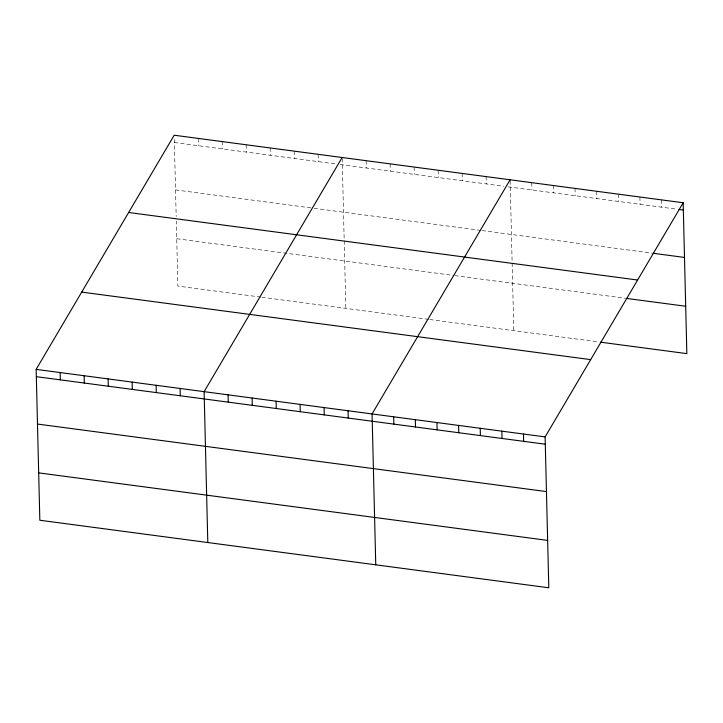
<?xml version="1.0" encoding="UTF-8"?>
<svg xmlns="http://www.w3.org/2000/svg" width="723" height="723" viewBox="0 0 723 723"><rect width="100%" height="100%" fill="white"/><g stroke="black" fill="none" stroke-linecap="round" stroke-linejoin="round"><path stroke-width="0.54" stroke-dasharray="3.62 2.71" d="M174.379 142.53L335.788 163.949M340.153 164.528L503.75 186.236M508.115 186.814L676.855 209.2M175.535 189.905L312.96 208.143M314.044 208.287L480.912 230.429M482.006 230.574L652.056 253.131M176.728 238.726L453.755 275.481M454.839 275.626L625.124 298.219M260.777 297.099L177.885 286.1L176.295 220.967M261.862 297.243L428.73 319.385M429.824 319.53L599.24 342.006M661.536 199.882L661.708 207.194M639.9 197.018L640.081 204.32M618.273 194.144L618.445 201.455M596.638 191.27L596.818 198.581M575.011 188.405L575.183 195.707M553.375 185.531L553.556 192.842M531.748 182.666L531.929 189.968M510.14 180.84L513.8 330.673M486.118 176.611L486.299 183.913M462.124 173.421L462.304 180.732M438.129 170.239L438.31 177.551M414.143 167.058L414.315 174.37M390.149 163.877L390.321 171.179M366.154 160.687L366.326 167.998M342.187 158.554L345.847 308.387M318.165 154.324L318.346 161.636M294.171 151.143L294.351 158.445M270.176 147.953L270.357 155.264M246.181 144.772L246.362 152.083M222.187 141.591L222.368 148.893M198.192 138.4L198.373 145.712M174.297 139.394L176.186 216.529"/><path stroke-width="1.08" d="M683.163 202.756L545.115 436.9L548.802 587.781L39.837 520.244L36.15 369.372L174.198 135.219L683.163 202.756L686.85 353.628L600.325 342.151M342.16 157.506L204.112 391.658L207.799 542.53M510.113 179.792L372.065 413.945L375.752 564.817M679.014 209.489L683.343 210.059M653.131 253.276L684.5 257.442M128.64 212.49L637.605 280.018M626.208 298.364L685.693 306.254M81.708 292.101L590.673 359.629M36.15 369.372L545.115 436.9M36.331 376.674L545.296 444.211M37.488 424.058L546.452 491.586M38.681 472.869L547.645 540.397M523.479 434.035L523.66 441.337M501.852 431.161L502.033 438.472M480.217 428.287L480.397 435.598M458.59 425.422L458.771 432.734M436.954 422.548L437.135 429.86M415.327 419.683L415.508 426.986M393.701 416.81L393.872 424.121M348.07 410.754L348.251 418.066M324.076 407.573L324.256 414.885M300.081 404.392L300.262 411.694M276.087 401.202L276.267 408.513M252.092 398.021L252.273 405.332M228.097 394.839L228.278 402.151M180.117 388.468L180.289 395.779M156.123 385.287L156.295 392.598M132.128 382.106L132.309 389.417M108.134 378.915L108.314 386.227M84.139 375.734L84.32 383.045M60.145 372.553L60.325 379.864"/></g></svg>
